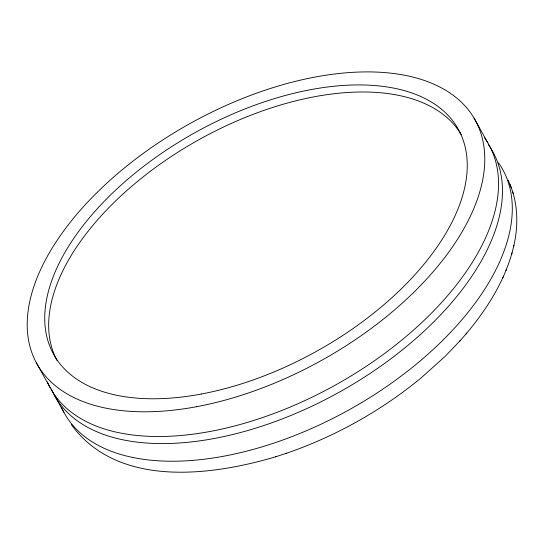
<?xml version="1.0" encoding="UTF-8"?>
<svg xmlns="http://www.w3.org/2000/svg" width="544" height="544" viewBox="0 0 544 544"><rect width="100%" height="100%" fill="white"/><g stroke="black" fill="none" stroke-linecap="round" stroke-linejoin="round"><path stroke-width="0.82" d="M513.577 246.792C518.48 226.277 518.146 204.068 509.993 184.409M466.018 333.962C486.152 310.148 503.458 283.118 512.02 252.885M511.693 254.177L513.917 245.466M502.649 278.127L503.173 276.923M505.94 270.504L506.484 269.26M286.008 453.424L286.702 453.193C335.39 436.363 381.072 410.822 420.879 378.121L445.223 356.279L460.149 340.66M459.442 341.482L466.779 333.084M71.305 424.612C117.416 487.92 210.208 476.211 275.733 456.783L276.515 456.525M275.733 456.783L286.702 453.193M474.028 118.055L487.791 142.773M36.394 362.902L50.157 387.62M54.087 394.686L63.913 412.338M508.164 180.193L511.176 187.51M512.693 192.039L513.203 193.542M498.542 162.853A250.757 135.47 -29.1 0 1 350.282 409.156A250.757 135.47 -29.1 0 1 61.479 407.381M488.26 144.554A250.757 135.47 -29.1 0 1 340.456 391.503A250.757 135.47 -29.1 0 1 51.333 389.001M484.33 137.489A250.757 135.47 -29.1 0 1 336.525 384.438A250.757 135.47 -29.1 0 1 47.403 381.936M57.154 360.686A231.54 125.086 -29.1 0 1 198.261 140.073A231.54 125.086 -29.1 0 1 461.251 134.599M201.198 394.053A231.54 125.086 -29.1 0 0 460.081 132.668A231.54 125.086 -29.1 0 0 106.685 198.825A231.54 125.086 -29.1 0 0 201.198 394.053M196.656 406.688A250.757 135.47 -29.1 0 0 477.02 123.604A250.757 135.47 -29.1 0 0 94.296 195.255A250.757 135.47 -29.1 0 0 196.656 406.688"/></g></svg>
